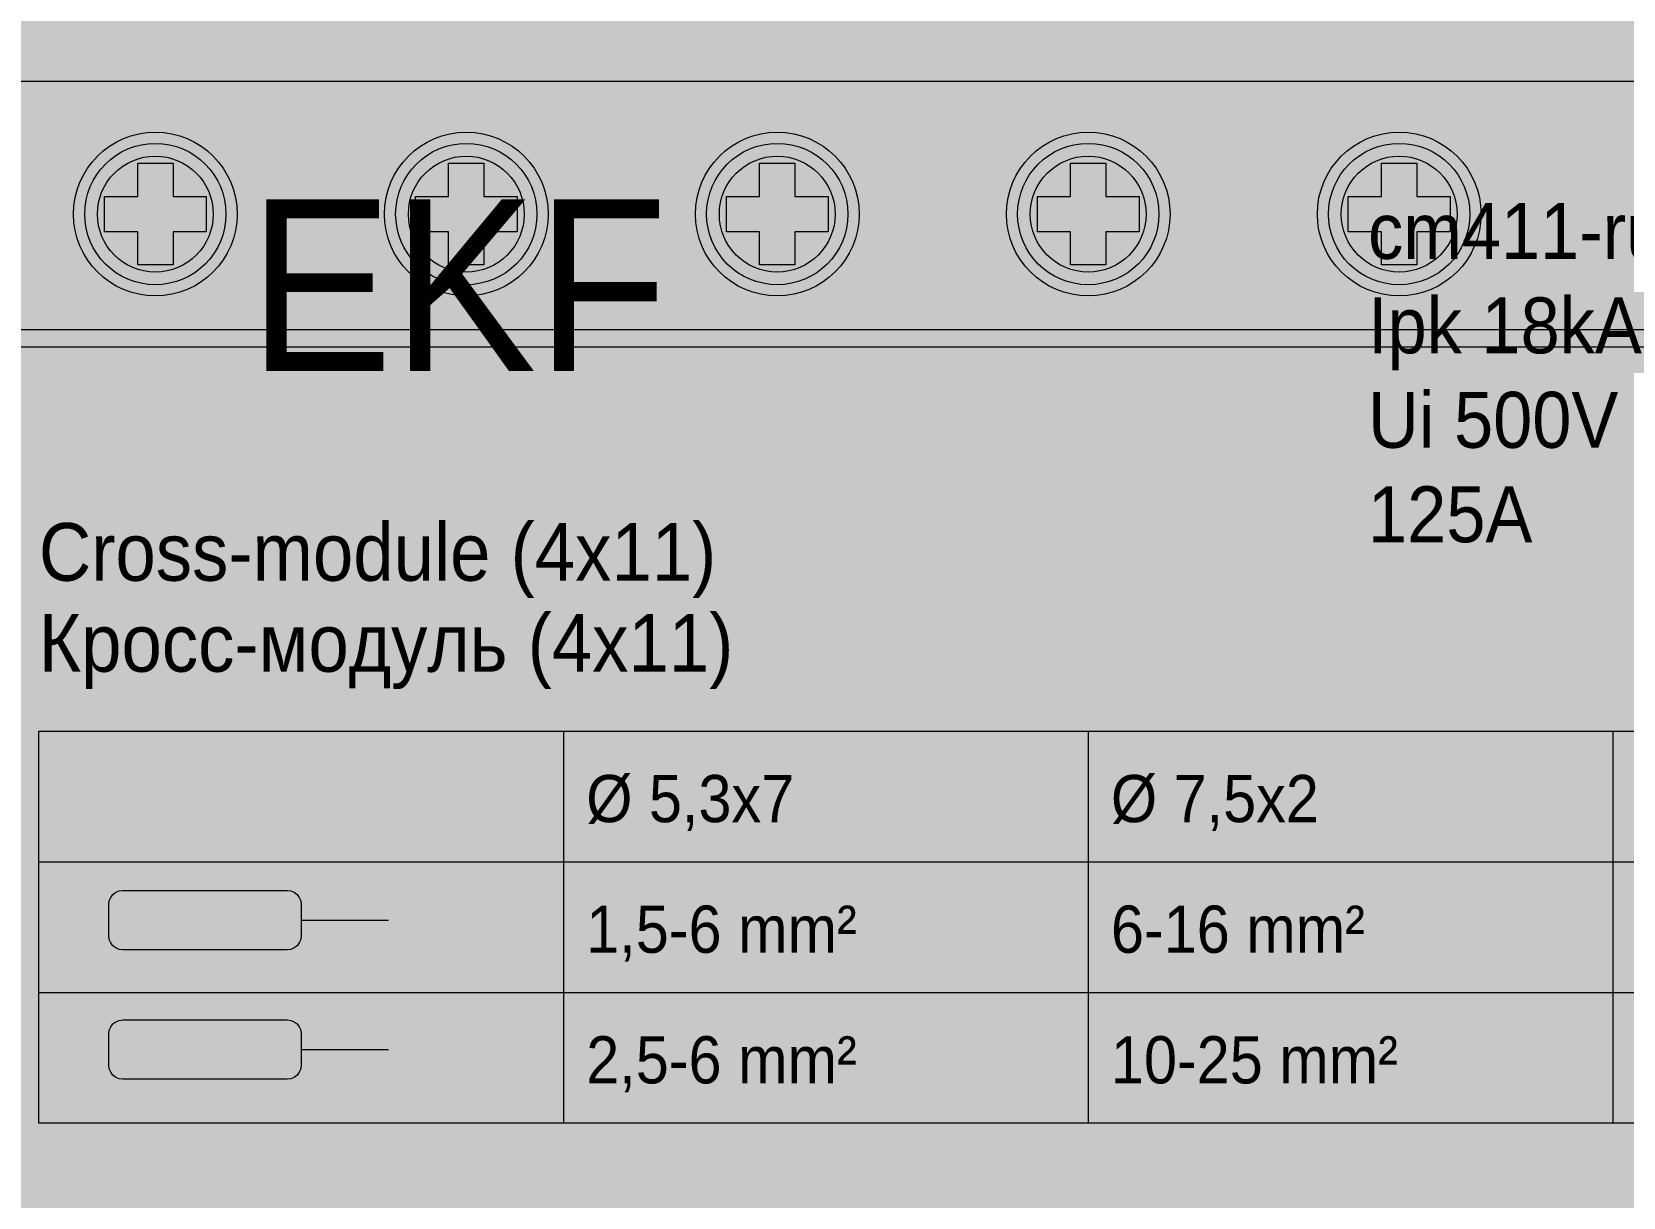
# Model space of a CAD drawing. Header units: millimetres. Extents: x 0 to 617, y -25 to 454.
# Drawn here: x 23.05 to 68.54, y 363.73 to 397.04 of the extents above; entities that cross this region are included whole.
import ezdxf

# ---------------------------------------------------------------- set-up
doc = ezdxf.new("R2010")
doc.units = ezdxf.units.MM
doc.layers.add('CP_DEVICES', color=7, linetype='Continuous')
for name, color, linetype, lineweight in [('EKF_DETAILS', 7, 'Continuous', 5), ('EKF_FILL', 7, 'Continuous', 5), ('EKF_LABELS', 7, 'Continuous', 5), ('EKF_TERMINALS', 7, 'Continuous', 5)]:
    doc.layers.add(name, color=color, linetype=linetype, lineweight=lineweight)
doc.styles.add('EKF_ARIAL', font='arial.ttf')

# ---------------------------------------------------------------- blocks, each defined once
blk = doc.blocks.new('EKF_CM_4x11')
at = {"layer": 'EKF_FILL', "true_color": 0xe3e8e5}
blk.add_hatch(color=254, dxfattribs=at).paths.add_polyline_path([(105.3, 88.1), (105.611, 88.059), (105.9, 87.939), (106.149, 87.749), (106.339, 87.5), (106.459, 87.211), (106.5, 86.9), (106.5, 1.2), (106.459, 0.889), (106.339, 0.6), (106.149, 0.351), (105.9, 0.161), (105.611, 0.041), (105.3, 0), (1.2, 0), (0.889, 0.041), (0.6, 0.161), (0.351, 0.351), (0.161, 0.6), (0.041, 0.889), (0, 1.2), (0, 86.9), (0.041, 87.211), (0.161, 87.5), (0.351, 87.749), (0.6, 87.939), (0.889, 88.059), (1.2, 88.1)])
at = {"layer": 'EKF_FILL', "true_color": 0x55564e}
blk.add_hatch(color=251, dxfattribs=at).paths.add_polyline_path([(103.3, 87.7), (103.481, 87.676), (103.65, 87.606), (103.795, 87.495), (103.906, 87.35), (103.976, 87.181), (104, 87), (104, 1.4), (103.976, 1.219), (103.906, 1.05), (103.795, 0.905), (103.65, 0.794), (103.481, 0.724), (103.3, 0.7), (3.2, 0.7), (3.019, 0.724), (2.85, 0.794), (2.705, 0.905), (2.594, 1.05), (2.524, 1.219), (2.5, 1.4), (2.5, 87), (2.524, 87.181), (2.594, 87.35), (2.705, 87.495), (2.85, 87.606), (3.019, 87.676), (3.2, 87.7)])
at = {"layer": 'EKF_FILL', "true_color": 0x66665a}
blk.add_hatch(color=251, dxfattribs=at).paths.add_polyline_path([(102.1, 86.5), (102.204, 86.486), (102.3, 86.446), (102.383, 86.383), (102.446, 86.3), (102.486, 86.204), (102.5, 86.1), (102.5, 2.3), (102.486, 2.196), (102.446, 2.1), (102.383, 2.017), (102.3, 1.954), (102.204, 1.914), (102.1, 1.9), (4.4, 1.9), (4.296, 1.914), (4.2, 1.954), (4.117, 2.017), (4.054, 2.1), (4.014, 2.196), (4, 2.3), (4, 86.1), (4.014, 86.204), (4.054, 86.3), (4.117, 86.383), (4.2, 86.446), (4.296, 86.486), (4.4, 86.5)])
at = {"layer": 'EKF_FILL', "true_color": 0x8b805d}
blk.add_hatch(color=45, dxfattribs=at).paths.add_polyline_path([(100, 63.481), (100.104, 63.467), (100.2, 63.427), (100.283, 63.363), (100.346, 63.281), (100.386, 63.184), (100.4, 63.081), (100.4, 56.281), (100.386, 56.177), (100.346, 56.081), (100.283, 55.998), (100.2, 55.934), (100.104, 55.894), (100, 55.881), (6.5, 55.881), (6.396, 55.894), (6.3, 55.934), (6.217, 55.998), (6.154, 56.081), (6.114, 56.177), (6.1, 56.281), (6.1, 63.081), (6.114, 63.184), (6.154, 63.281), (6.217, 63.363), (6.3, 63.427), (6.396, 63.467), (6.5, 63.481)])
at = {"layer": 'EKF_FILL', "true_color": 0x625f4e}
for points in [[(28.92, 59.681), (28.9, 59.375), (28.84, 59.075), (28.742, 58.785), (28.606, 58.511), (28.436, 58.256), (28.235, 58.026), (28.005, 57.824), (27.75, 57.654), (27.475, 57.519), (27.186, 57.42), (26.885, 57.361), (26.58, 57.341), (26.275, 57.361), (25.974, 57.42), (25.685, 57.519), (25.41, 57.654), (25.155, 57.824), (24.925, 58.026), (24.724, 58.256), (24.554, 58.511), (24.418, 58.785), (24.32, 59.075), (24.26, 59.375), (24.24, 59.681), (24.26, 59.986), (24.32, 60.286), (24.418, 60.576), (24.554, 60.851), (24.724, 61.105), (24.925, 61.335), (25.155, 61.537), (25.41, 61.707), (25.685, 61.842), (25.974, 61.941), (26.275, 62.001), (26.58, 62.021), (26.885, 62.001), (27.186, 61.941), (27.475, 61.842), (27.75, 61.707), (28.005, 61.537), (28.235, 61.335), (28.436, 61.105), (28.606, 60.851), (28.742, 60.576), (28.84, 60.286), (28.9, 59.986)], [(37.81, 59.681), (37.79, 59.375), (37.73, 59.075), (37.632, 58.785), (37.496, 58.511), (37.326, 58.256), (37.125, 58.026), (36.895, 57.824), (36.64, 57.654), (36.365, 57.519), (36.076, 57.42), (35.775, 57.361), (35.47, 57.341), (35.165, 57.361), (34.864, 57.42), (34.575, 57.519), (34.3, 57.654), (34.045, 57.824), (33.815, 58.026), (33.614, 58.256), (33.444, 58.511), (33.308, 58.785), (33.21, 59.075), (33.15, 59.375), (33.13, 59.681), (33.15, 59.986), (33.21, 60.286), (33.308, 60.576), (33.444, 60.851), (33.614, 61.105), (33.815, 61.335), (34.045, 61.537), (34.3, 61.707), (34.575, 61.842), (34.864, 61.941), (35.165, 62.001), (35.47, 62.021), (35.775, 62.001), (36.076, 61.941), (36.365, 61.842), (36.64, 61.707), (36.895, 61.537), (37.125, 61.335), (37.326, 61.105), (37.496, 60.851), (37.632, 60.576), (37.73, 60.286), (37.79, 59.986)], [(46.7, 59.681), (46.68, 59.375), (46.62, 59.075), (46.522, 58.785), (46.386, 58.511), (46.216, 58.256), (46.015, 58.026), (45.785, 57.824), (45.53, 57.654), (45.255, 57.519), (44.966, 57.42), (44.665, 57.361), (44.36, 57.341), (44.055, 57.361), (43.754, 57.42), (43.465, 57.519), (43.19, 57.654), (42.935, 57.824), (42.705, 58.026), (42.504, 58.256), (42.334, 58.511), (42.198, 58.785), (42.1, 59.075), (42.04, 59.375), (42.02, 59.681), (42.04, 59.986), (42.1, 60.286), (42.198, 60.576), (42.334, 60.851), (42.504, 61.105), (42.705, 61.335), (42.935, 61.537), (43.19, 61.707), (43.465, 61.842), (43.754, 61.941), (44.055, 62.001), (44.36, 62.021), (44.665, 62.001), (44.966, 61.941), (45.255, 61.842), (45.53, 61.707), (45.785, 61.537), (46.015, 61.335), (46.216, 61.105), (46.386, 60.851), (46.522, 60.576), (46.62, 60.286), (46.68, 59.986)], [(55.59, 59.681), (55.57, 59.375), (55.51, 59.075), (55.412, 58.785), (55.276, 58.511), (55.106, 58.256), (54.905, 58.026), (54.675, 57.824), (54.42, 57.654), (54.145, 57.519), (53.856, 57.42), (53.555, 57.361), (53.25, 57.341), (52.945, 57.361), (52.644, 57.42), (52.355, 57.519), (52.08, 57.654), (51.825, 57.824), (51.595, 58.026), (51.394, 58.256), (51.224, 58.511), (51.088, 58.785), (50.99, 59.075), (50.93, 59.375), (50.91, 59.681), (50.93, 59.986), (50.99, 60.286), (51.088, 60.576), (51.224, 60.851), (51.394, 61.105), (51.595, 61.335), (51.825, 61.537), (52.08, 61.707), (52.355, 61.842), (52.644, 61.941), (52.945, 62.001), (53.25, 62.021), (53.555, 62.001), (53.856, 61.941), (54.145, 61.842), (54.42, 61.707), (54.675, 61.537), (54.905, 61.335), (55.106, 61.105), (55.276, 60.851), (55.412, 60.576), (55.51, 60.286), (55.57, 59.986)], [(64.48, 59.681), (64.46, 59.375), (64.4, 59.075), (64.302, 58.785), (64.166, 58.511), (63.996, 58.256), (63.795, 58.026), (63.565, 57.824), (63.31, 57.654), (63.035, 57.519), (62.746, 57.42), (62.445, 57.361), (62.14, 57.341), (61.835, 57.361), (61.534, 57.42), (61.245, 57.519), (60.97, 57.654), (60.715, 57.824), (60.485, 58.026), (60.284, 58.256), (60.114, 58.511), (59.978, 58.785), (59.88, 59.075), (59.82, 59.375), (59.8, 59.681), (59.82, 59.986), (59.88, 60.286), (59.978, 60.576), (60.114, 60.851), (60.284, 61.105), (60.485, 61.335), (60.715, 61.537), (60.97, 61.707), (61.245, 61.842), (61.534, 61.941), (61.835, 62.001), (62.14, 62.021), (62.445, 62.001), (62.746, 61.941), (63.035, 61.842), (63.31, 61.707), (63.565, 61.537), (63.795, 61.335), (63.996, 61.105), (64.166, 60.851), (64.302, 60.576), (64.4, 60.286), (64.46, 59.986)]]:
    blk.add_hatch(color=251, dxfattribs=at).paths.add_polyline_path(points)
at = {"layer": 'EKF_FILL', "true_color": 0x909087}
for points in [[(28.6, 59.681), (28.583, 59.417), (28.531, 59.158), (28.446, 58.908), (28.329, 58.671), (28.183, 58.451), (28.008, 58.252), (27.81, 58.078), (27.59, 57.931), (27.353, 57.814), (27.103, 57.729), (26.844, 57.678), (26.58, 57.661), (26.316, 57.678), (26.057, 57.729), (25.807, 57.814), (25.57, 57.931), (25.35, 58.078), (25.152, 58.252), (24.977, 58.451), (24.831, 58.671), (24.714, 58.908), (24.629, 59.158), (24.577, 59.417), (24.56, 59.681), (24.577, 59.944), (24.629, 60.203), (24.714, 60.454), (24.831, 60.691), (24.977, 60.91), (25.152, 61.109), (25.35, 61.283), (25.57, 61.43), (25.807, 61.547), (26.057, 61.632), (26.316, 61.683), (26.58, 61.701), (26.844, 61.683), (27.103, 61.632), (27.353, 61.547), (27.59, 61.43), (27.81, 61.283), (28.008, 61.109), (28.183, 60.91), (28.329, 60.691), (28.446, 60.454), (28.531, 60.203), (28.583, 59.944)], [(37.49, 59.681), (37.473, 59.417), (37.421, 59.158), (37.336, 58.908), (37.219, 58.671), (37.073, 58.451), (36.898, 58.252), (36.7, 58.078), (36.48, 57.931), (36.243, 57.814), (35.993, 57.729), (35.734, 57.678), (35.47, 57.661), (35.206, 57.678), (34.947, 57.729), (34.697, 57.814), (34.46, 57.931), (34.24, 58.078), (34.042, 58.252), (33.867, 58.451), (33.721, 58.671), (33.604, 58.908), (33.519, 59.158), (33.467, 59.417), (33.45, 59.681), (33.467, 59.944), (33.519, 60.203), (33.604, 60.454), (33.721, 60.691), (33.867, 60.91), (34.042, 61.109), (34.24, 61.283), (34.46, 61.43), (34.697, 61.547), (34.947, 61.632), (35.206, 61.683), (35.47, 61.701), (35.734, 61.683), (35.993, 61.632), (36.243, 61.547), (36.48, 61.43), (36.7, 61.283), (36.898, 61.109), (37.073, 60.91), (37.219, 60.691), (37.336, 60.454), (37.421, 60.203), (37.473, 59.944)], [(46.38, 59.681), (46.363, 59.417), (46.311, 59.158), (46.226, 58.908), (46.109, 58.671), (45.963, 58.451), (45.788, 58.252), (45.59, 58.078), (45.37, 57.931), (45.133, 57.814), (44.883, 57.729), (44.624, 57.678), (44.36, 57.661), (44.096, 57.678), (43.837, 57.729), (43.587, 57.814), (43.35, 57.931), (43.13, 58.078), (42.932, 58.252), (42.757, 58.451), (42.611, 58.671), (42.494, 58.908), (42.409, 59.158), (42.357, 59.417), (42.34, 59.681), (42.357, 59.944), (42.409, 60.203), (42.494, 60.454), (42.611, 60.691), (42.757, 60.91), (42.932, 61.109), (43.13, 61.283), (43.35, 61.43), (43.587, 61.547), (43.837, 61.632), (44.096, 61.683), (44.36, 61.701), (44.624, 61.683), (44.883, 61.632), (45.133, 61.547), (45.37, 61.43), (45.59, 61.283), (45.788, 61.109), (45.963, 60.91), (46.109, 60.691), (46.226, 60.454), (46.311, 60.203), (46.363, 59.944)], [(55.27, 59.681), (55.253, 59.417), (55.201, 59.158), (55.116, 58.908), (54.999, 58.671), (54.853, 58.451), (54.678, 58.252), (54.48, 58.078), (54.26, 57.931), (54.023, 57.814), (53.773, 57.729), (53.514, 57.678), (53.25, 57.661), (52.986, 57.678), (52.727, 57.729), (52.477, 57.814), (52.24, 57.931), (52.02, 58.078), (51.822, 58.252), (51.647, 58.451), (51.501, 58.671), (51.384, 58.908), (51.299, 59.158), (51.247, 59.417), (51.23, 59.681), (51.247, 59.944), (51.299, 60.203), (51.384, 60.454), (51.501, 60.691), (51.647, 60.91), (51.822, 61.109), (52.02, 61.283), (52.24, 61.43), (52.477, 61.547), (52.727, 61.632), (52.986, 61.683), (53.25, 61.701), (53.514, 61.683), (53.773, 61.632), (54.023, 61.547), (54.26, 61.43), (54.48, 61.283), (54.678, 61.109), (54.853, 60.91), (54.999, 60.691), (55.116, 60.454), (55.201, 60.203), (55.253, 59.944)], [(64.16, 59.681), (64.143, 59.417), (64.091, 59.158), (64.006, 58.908), (63.889, 58.671), (63.743, 58.451), (63.568, 58.252), (63.37, 58.078), (63.15, 57.931), (62.913, 57.814), (62.663, 57.729), (62.404, 57.678), (62.14, 57.661), (61.876, 57.678), (61.617, 57.729), (61.367, 57.814), (61.13, 57.931), (60.91, 58.078), (60.712, 58.252), (60.537, 58.451), (60.391, 58.671), (60.274, 58.908), (60.189, 59.158), (60.137, 59.417), (60.12, 59.681), (60.137, 59.944), (60.189, 60.203), (60.274, 60.454), (60.391, 60.691), (60.537, 60.91), (60.712, 61.109), (60.91, 61.283), (61.13, 61.43), (61.367, 61.547), (61.617, 61.632), (61.876, 61.683), (62.14, 61.701), (62.404, 61.683), (62.663, 61.632), (62.913, 61.547), (63.15, 61.43), (63.37, 61.283), (63.568, 61.109), (63.743, 60.91), (63.889, 60.691), (64.006, 60.454), (64.091, 60.203), (64.143, 59.944)]]:
    blk.add_hatch(color=252, dxfattribs=at).paths.add_polyline_path(points)
at = {"layer": 'EKF_FILL', "true_color": 0x454a40}
blk.add_hatch(color=69, dxfattribs=at).paths.add_polyline_path([(22.45, 61.2), (84.05, 61.2), (84.05, 31.7), (22.45, 31.7)])
at = {"layer": 'EKF_FILL', "true_color": 0x797d75}
for points in [[(28.236, 59.681), (28.222, 59.464), (28.18, 59.252), (28.11, 59.047), (28.014, 58.852), (27.894, 58.672), (27.751, 58.509), (27.588, 58.366), (27.408, 58.246), (27.214, 58.15), (27.009, 58.081), (26.796, 58.038), (26.58, 58.024), (26.364, 58.038), (26.151, 58.081), (25.946, 58.15), (25.752, 58.246), (25.572, 58.366), (25.409, 58.509), (25.266, 58.672), (25.146, 58.852), (25.05, 59.047), (24.98, 59.252), (24.938, 59.464), (24.924, 59.681), (24.938, 59.897), (24.98, 60.109), (25.05, 60.314), (25.146, 60.509), (25.266, 60.689), (25.409, 60.852), (25.572, 60.995), (25.752, 61.115), (25.946, 61.211), (26.151, 61.281), (26.364, 61.323), (26.58, 61.337), (26.796, 61.323), (27.009, 61.281), (27.214, 61.211), (27.408, 61.115), (27.588, 60.995), (27.751, 60.852), (27.894, 60.689), (28.014, 60.509), (28.11, 60.314), (28.18, 60.109), (28.222, 59.897)], [(37.126, 59.681), (37.112, 59.464), (37.07, 59.252), (37, 59.047), (36.904, 58.852), (36.784, 58.672), (36.641, 58.509), (36.478, 58.366), (36.298, 58.246), (36.104, 58.15), (35.899, 58.081), (35.686, 58.038), (35.47, 58.024), (35.254, 58.038), (35.041, 58.081), (34.836, 58.15), (34.642, 58.246), (34.462, 58.366), (34.299, 58.509), (34.156, 58.672), (34.036, 58.852), (33.94, 59.047), (33.87, 59.252), (33.828, 59.464), (33.814, 59.681), (33.828, 59.897), (33.87, 60.109), (33.94, 60.314), (34.036, 60.509), (34.156, 60.689), (34.299, 60.852), (34.462, 60.995), (34.642, 61.115), (34.836, 61.211), (35.041, 61.281), (35.254, 61.323), (35.47, 61.337), (35.686, 61.323), (35.899, 61.281), (36.104, 61.211), (36.298, 61.115), (36.478, 60.995), (36.641, 60.852), (36.784, 60.689), (36.904, 60.509), (37, 60.314), (37.07, 60.109), (37.112, 59.897)], [(46.016, 59.681), (46.002, 59.464), (45.96, 59.252), (45.89, 59.047), (45.794, 58.852), (45.674, 58.672), (45.531, 58.509), (45.368, 58.366), (45.188, 58.246), (44.994, 58.15), (44.789, 58.081), (44.576, 58.038), (44.36, 58.024), (44.144, 58.038), (43.931, 58.081), (43.726, 58.15), (43.532, 58.246), (43.352, 58.366), (43.189, 58.509), (43.046, 58.672), (42.926, 58.852), (42.83, 59.047), (42.76, 59.252), (42.718, 59.464), (42.704, 59.681), (42.718, 59.897), (42.76, 60.109), (42.83, 60.314), (42.926, 60.509), (43.046, 60.689), (43.189, 60.852), (43.352, 60.995), (43.532, 61.115), (43.726, 61.211), (43.931, 61.281), (44.144, 61.323), (44.36, 61.337), (44.576, 61.323), (44.789, 61.281), (44.994, 61.211), (45.188, 61.115), (45.368, 60.995), (45.531, 60.852), (45.674, 60.689), (45.794, 60.509), (45.89, 60.314), (45.96, 60.109), (46.002, 59.897)], [(54.906, 59.681), (54.892, 59.464), (54.85, 59.252), (54.78, 59.047), (54.684, 58.852), (54.564, 58.672), (54.421, 58.509), (54.258, 58.366), (54.078, 58.246), (53.884, 58.15), (53.679, 58.081), (53.466, 58.038), (53.25, 58.024), (53.034, 58.038), (52.821, 58.081), (52.616, 58.15), (52.422, 58.246), (52.242, 58.366), (52.079, 58.509), (51.936, 58.672), (51.816, 58.852), (51.72, 59.047), (51.65, 59.252), (51.608, 59.464), (51.594, 59.681), (51.608, 59.897), (51.65, 60.109), (51.72, 60.314), (51.816, 60.509), (51.936, 60.689), (52.079, 60.852), (52.242, 60.995), (52.422, 61.115), (52.616, 61.211), (52.821, 61.281), (53.034, 61.323), (53.25, 61.337), (53.466, 61.323), (53.679, 61.281), (53.884, 61.211), (54.078, 61.115), (54.258, 60.995), (54.421, 60.852), (54.564, 60.689), (54.684, 60.509), (54.78, 60.314), (54.85, 60.109), (54.892, 59.897)], [(63.796, 59.681), (63.782, 59.464), (63.74, 59.252), (63.67, 59.047), (63.574, 58.852), (63.454, 58.672), (63.311, 58.509), (63.148, 58.366), (62.968, 58.246), (62.774, 58.15), (62.569, 58.081), (62.356, 58.038), (62.14, 58.024), (61.924, 58.038), (61.711, 58.081), (61.506, 58.15), (61.312, 58.246), (61.132, 58.366), (60.969, 58.509), (60.826, 58.672), (60.706, 58.852), (60.61, 59.047), (60.54, 59.252), (60.498, 59.464), (60.484, 59.681), (60.498, 59.897), (60.54, 60.109), (60.61, 60.314), (60.706, 60.509), (60.826, 60.689), (60.969, 60.852), (61.132, 60.995), (61.312, 61.115), (61.506, 61.211), (61.711, 61.281), (61.924, 61.323), (62.14, 61.337), (62.356, 61.323), (62.569, 61.281), (62.774, 61.211), (62.968, 61.115), (63.148, 60.995), (63.311, 60.852), (63.454, 60.689), (63.574, 60.509), (63.67, 60.314), (63.74, 60.109), (63.782, 59.897)]]:
    blk.add_hatch(color=8, dxfattribs=at).paths.add_polyline_path(points)
at = {"layer": 'EKF_FILL', "true_color": 0x40473f}
for points in [[(26.075, 61.135), (27.085, 61.135), (27.085, 60.186), (28.034, 60.186), (28.034, 59.176), (27.085, 59.176), (27.085, 58.226), (26.075, 58.226), (26.075, 59.176), (25.126, 59.176), (25.126, 60.186), (26.075, 60.186)], [(34.965, 61.135), (35.975, 61.135), (35.975, 60.186), (36.924, 60.186), (36.924, 59.176), (35.975, 59.176), (35.975, 58.226), (34.965, 58.226), (34.965, 59.176), (34.016, 59.176), (34.016, 60.186), (34.965, 60.186)], [(43.855, 61.135), (44.865, 61.135), (44.865, 60.186), (45.814, 60.186), (45.814, 59.176), (44.865, 59.176), (44.865, 58.226), (43.855, 58.226), (43.855, 59.176), (42.906, 59.176), (42.906, 60.186), (43.855, 60.186)], [(52.745, 61.135), (53.755, 61.135), (53.755, 60.186), (54.704, 60.186), (54.704, 59.176), (53.755, 59.176), (53.755, 58.226), (52.745, 58.226), (52.745, 59.176), (51.796, 59.176), (51.796, 60.186), (52.745, 60.186)], [(61.635, 61.135), (62.645, 61.135), (62.645, 60.186), (63.594, 60.186), (63.594, 59.176), (62.645, 59.176), (62.645, 58.226), (61.635, 58.226), (61.635, 59.176), (60.686, 59.176), (60.686, 60.186), (61.635, 60.186)]]:
    blk.add_hatch(color=69, dxfattribs=at).paths.add_polyline_path(points)
at = {"layer": 'EKF_FILL', "true_color": 0xbe3939}
blk.add_hatch(color=15, dxfattribs=at).paths.add_polyline_path([(23.25, 60.2), (28.05, 60.2), (28.05, 54.7), (23.25, 54.7)])
at = {"layer": 'EKF_FILL', "true_color": 0xf8f8ee}
for points in [[(23.95, 55.4), (24.35, 59.5), (25.25, 59.5)], [(23.95, 55.4), (25.85, 59.5), (26.75, 59.5)], [(23.95, 55.4), (27.35, 58.6), (27.35, 57.7)], [(23.95, 55.4), (27.35, 56.9), (27.35, 56.1)]]:
    blk.add_hatch(color=7, dxfattribs=at).paths.add_polyline_path(points)
at = {"layer": 'EKF_DETAILS', "color": 254, "lineweight": 5, "true_color": 0xe7eae0}
for p, q in [((38.25, 44.9), (38.25, 33.7)), ((53.25, 44.9), (53.25, 33.7)), ((68.25, 44.9), (68.25, 33.7)), ((23.25, 41.167), (83.25, 41.167)), ((30.75, 39.5), (33.25, 39.5)), ((23.25, 37.433), (83.25, 37.433)), ((30.75, 35.8), (33.25, 35.8))]:
    blk.add_line(p, q, dxfattribs=at)
for points in [[(23.25, 44.9), (83.25, 44.9), (83.25, 33.7), (23.25, 33.7)], [(30.35, 40.35), (30.454, 40.336), (30.55, 40.296), (30.633, 40.233), (30.696, 40.15), (30.736, 40.054), (30.75, 39.95), (30.75, 39.05), (30.736, 38.946), (30.696, 38.85), (30.633, 38.767), (30.55, 38.704), (30.454, 38.664), (30.35, 38.65), (25.65, 38.65), (25.546, 38.664), (25.45, 38.704), (25.367, 38.767), (25.304, 38.85), (25.264, 38.946), (25.25, 39.05), (25.25, 39.95), (25.264, 40.054), (25.304, 40.15), (25.367, 40.233), (25.45, 40.296), (25.546, 40.336), (25.65, 40.35)], [(30.35, 36.65), (30.454, 36.636), (30.55, 36.596), (30.633, 36.533), (30.696, 36.45), (30.736, 36.354), (30.75, 36.25), (30.75, 35.35), (30.736, 35.246), (30.696, 35.15), (30.633, 35.067), (30.55, 35.004), (30.454, 34.964), (30.35, 34.95), (25.65, 34.95), (25.546, 34.964), (25.45, 35.004), (25.367, 35.067), (25.304, 35.15), (25.264, 35.246), (25.25, 35.35), (25.25, 36.25), (25.264, 36.354), (25.304, 36.45), (25.367, 36.533), (25.45, 36.596), (25.546, 36.636), (25.65, 36.65)]]:
    blk.add_lwpolyline(points, close=True, dxfattribs=at)
at = {"layer": 'EKF_TERMINALS', "color": 33, "lineweight": 5, "true_color": 0xb1a078}
blk.add_line((6.6, 56.381), (99.9, 56.381), dxfattribs=at)
at = {"layer": 'EKF_TERMINALS', "color": 59, "lineweight": 5, "true_color": 0x4b4e3f}
blk.add_lwpolyline([(100, 55.881), (6.5, 55.881), (6.396, 55.894), (6.3, 55.934), (6.217, 55.998), (6.154, 56.081), (6.114, 56.177), (6.1, 56.281), (6.1, 63.081), (6.114, 63.184), (6.154, 63.281), (6.217, 63.363), (6.3, 63.427), (6.396, 63.467), (6.5, 63.481), (100, 63.481)], dxfattribs=at)
at = {"layer": 'EKF_TERMINALS', "color": 250, "lineweight": 5, "true_color": 0x333a33}
for points in [[(26.075, 61.135), (27.085, 61.135), (27.085, 60.186), (28.034, 60.186), (28.034, 59.176), (27.085, 59.176), (27.085, 58.226), (26.075, 58.226), (26.075, 59.176), (25.126, 59.176), (25.126, 60.186), (26.075, 60.186)], [(34.965, 61.135), (35.975, 61.135), (35.975, 60.186), (36.924, 60.186), (36.924, 59.176), (35.975, 59.176), (35.975, 58.226), (34.965, 58.226), (34.965, 59.176), (34.016, 59.176), (34.016, 60.186), (34.965, 60.186)], [(43.855, 61.135), (44.865, 61.135), (44.865, 60.186), (45.814, 60.186), (45.814, 59.176), (44.865, 59.176), (44.865, 58.226), (43.855, 58.226), (43.855, 59.176), (42.906, 59.176), (42.906, 60.186), (43.855, 60.186)], [(52.745, 61.135), (53.755, 61.135), (53.755, 60.186), (54.704, 60.186), (54.704, 59.176), (53.755, 59.176), (53.755, 58.226), (52.745, 58.226), (52.745, 59.176), (51.796, 59.176), (51.796, 60.186), (52.745, 60.186)], [(61.635, 61.135), (62.645, 61.135), (62.645, 60.186), (63.594, 60.186), (63.594, 59.176), (62.645, 59.176), (62.645, 58.226), (61.635, 58.226), (61.635, 59.176), (60.686, 59.176), (60.686, 60.186), (61.635, 60.186)]]:
    blk.add_lwpolyline(points, close=True, dxfattribs=at)
at = {"layer": 'EKF_TERMINALS', "color": 250, "lineweight": 5, "true_color": 0x383a35}
for centre, radius in [((26.58, 59.681), 2.34), ((35.47, 59.681), 2.34), ((44.36, 59.681), 2.34), ((53.25, 59.681), 2.34), ((62.14, 59.681), 2.34), ((26.58, 59.681), 2.02), ((35.47, 59.681), 2.02), ((44.36, 59.681), 2.02), ((53.25, 59.681), 2.02), ((62.14, 59.681), 2.02), ((26.58, 59.681), 1.656), ((35.47, 59.681), 1.656), ((44.36, 59.681), 1.656), ((53.25, 59.681), 1.656), ((62.14, 59.681), 1.656)]:
    blk.add_circle(centre, radius, dxfattribs=at)
at = {"layer": 'EKF_LABELS', "color": 7, "true_color": 0xf5f5ef, "style": 'EKF_ARIAL', "width": 0.9}
for s, height, p in [('EKF', 4.9, (29.25, 55.2)), ('cm411-rus', 1.6, (61.25, 58.4)), ('Ipk 18kA', 1.6, (61.25, 55.7)), ('Ui 500V', 1.6, (61.25, 53)), ('125A', 1.6, (61.25, 50.3)), ('Cross-module (4x11)', 1.65, (23.25, 49.2)), ('Кросс-модуль (4x11)', 1.65, (23.25, 46.6)), ('Ø 5,3x7', 1.35, (38.9, 42.3)), ('Ø 7,5x2', 1.35, (53.9, 42.3)), ('1,5-6 mm²', 1.35, (38.9, 38.567)), ('6-16 mm²', 1.35, (53.9, 38.567)), ('2,5-6 mm²', 1.35, (38.9, 34.833)), ('10-25 mm²', 1.35, (53.9, 34.833))]:
    blk.add_text(s, height=height, dxfattribs=at).set_placement(p)
blk = doc.blocks.new('CP_LAYOUT_248707390')
at = {"layer": 'CP_DEVICES'}
blk.add_blockref('EKF_CM_4x11', (0, 332.15), dxfattribs=at)

msp = doc.modelspace()

# ---------------------------------------------------------------- block references
at = {"layer": 'CP_DEVICES'}
msp.add_blockref('CP_LAYOUT_248707390', (0, 0), dxfattribs=at)

doc.saveas('drawing.dxf')
